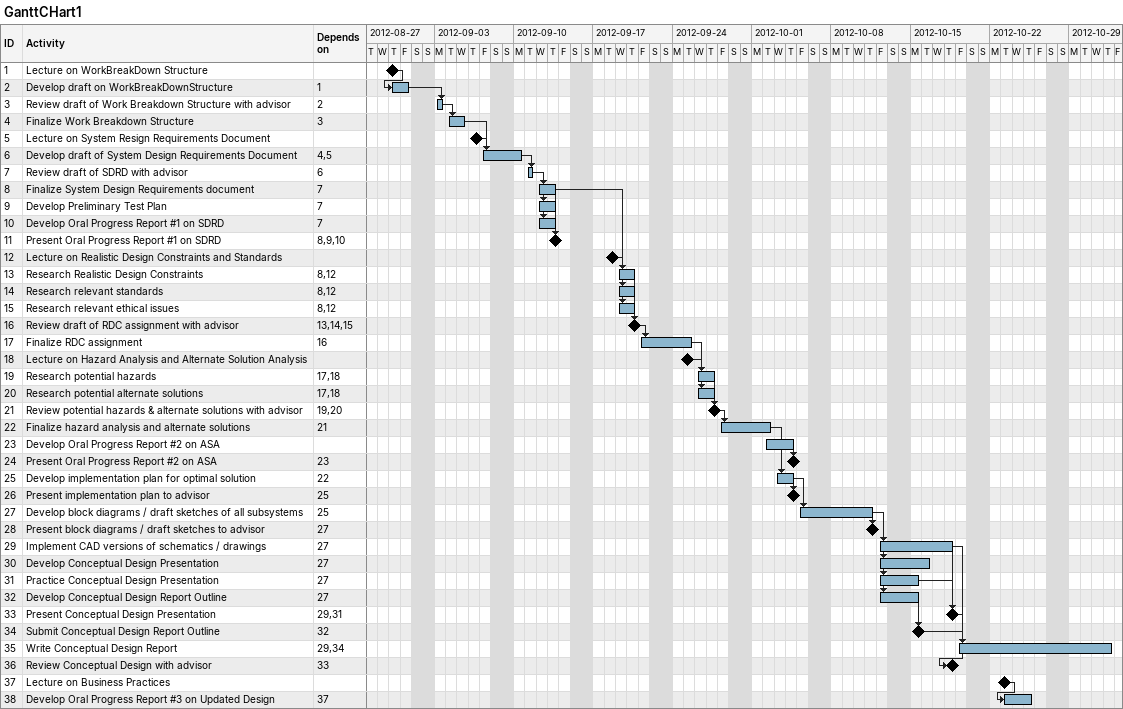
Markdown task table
GanttCHart1

| ID | Task | Start | Finish | Predecessors |
|---|---|---|---|---|
| 1 | Lecture on WorkBreakDown Structure (milestone) | 2012-08-30 | 2012-08-30 |  |
| 2 | Develop draft on WorkBreakDownStructure | 2012-08-30 | 2012-08-31 | 1 |
| 3 | Review draft of Work Breakdown Structure with advisor | 2012-09-03 | 2012-09-03 | 2 |
| 4 | Finalize Work Breakdown Structure | 2012-09-04 | 2012-09-05 | 3 |
| 5 | Lecture on System Resign Requirements Document (milestone) | 2012-09-06 | 2012-09-06 |  |
| 6 | Develop draft of System Design Requirements Document | 2012-09-07 | 2012-09-10 | 4, 5 |
| 7 | Review draft of SDRD with advisor | 2012-09-11 | 2012-09-11 | 6 |
| 8 | Finalize System Design Requirements document | 2012-09-12 | 2012-09-13 | 7 |
| 9 | Develop Preliminary Test Plan | 2012-09-12 | 2012-09-13 | 7 |
| 10 | Develop Oral Progress Report #1 on SDRD | 2012-09-12 | 2012-09-13 | 7 |
| 11 | Present Oral Progress Report #1 on SDRD (milestone) | 2012-09-13 | 2012-09-13 | 8, 9, 10 |
| 12 | Lecture on Realistic Design Constraints and Standards (milestone) | 2012-09-18 | 2012-09-18 |  |
| 13 | Research Realistic Design Constraints | 2012-09-19 | 2012-09-20 | 8, 12 |
| 14 | Research relevant standards | 2012-09-19 | 2012-09-20 | 8, 12 |
| 15 | Research relevant ethical issues | 2012-09-19 | 2012-09-20 | 8, 12 |
| 16 | Review draft of RDC assignment with advisor (milestone) | 2012-09-20 | 2012-09-20 | 13, 14, 15 |
| 17 | Finalize RDC assignment | 2012-09-21 | 2012-09-25 | 16 |
| 18 | Lecture on Hazard Analysis and Alternate Solution Analysis (milestone) | 2012-09-25 | 2012-09-25 |  |
| 19 | Research potential hazards | 2012-09-26 | 2012-09-27 | 17, 18 |
| 20 | Research potential alternate solutions | 2012-09-26 | 2012-09-27 | 17, 18 |
| 21 | Review potential hazards & alternate solutions with advisor (milestone) | 2012-09-27 | 2012-09-27 | 19, 20 |
| 22 | Finalize hazard analysis and alternate solutions | 2012-09-28 | 2012-10-02 | 21 |
| 23 | Develop Oral Progress Report #2 on ASA | 2012-10-02 | 2012-10-04 |  |
| 24 | Present Oral Progress Report #2 on ASA (milestone) | 2012-10-04 | 2012-10-04 | 23 |
| 25 | Develop implementation plan for optimal solution | 2012-10-03 | 2012-10-04 | 22 |
| 26 | Present implementation plan to advisor (milestone) | 2012-10-04 | 2012-10-04 | 25 |
| 27 | Develop block diagrams / draft sketches of all subsystems | 2012-10-05 | 2012-10-11 | 25 |
| 28 | Present block diagrams / draft sketches to advisor (milestone) | 2012-10-11 | 2012-10-11 | 27 |
| 29 | Implement CAD versions of schematics / drawings | 2012-10-12 | 2012-10-18 | 27 |
| 30 | Develop Conceptual Design Presentation | 2012-10-12 | 2012-10-16 | 27 |
| 31 | Practice Conceptual Design Presentation | 2012-10-12 | 2012-10-15 | 27 |
| 32 | Develop Conceptual Design Report Outline | 2012-10-12 | 2012-10-15 | 27 |
| 33 | Present Conceptual Design Presentation (milestone) | 2012-10-18 | 2012-10-18 | 29, 31 |
| 34 | Submit Conceptual Design Report Outline (milestone) | 2012-10-15 | 2012-10-15 | 32 |
| 35 | Write Conceptual Design Report | 2012-10-19 | 2012-11-01 | 29, 34 |
| 36 | Review Conceptual Design with advisor (milestone) | 2012-10-18 | 2012-10-18 | 33 |
| 37 | Lecture on Business Practices (milestone) | 2012-10-23 | 2012-10-23 |  |
| 38 | Develop Oral Progress Report #3 on Updated Design | 2012-10-23 | 2012-10-25 | 37 |
